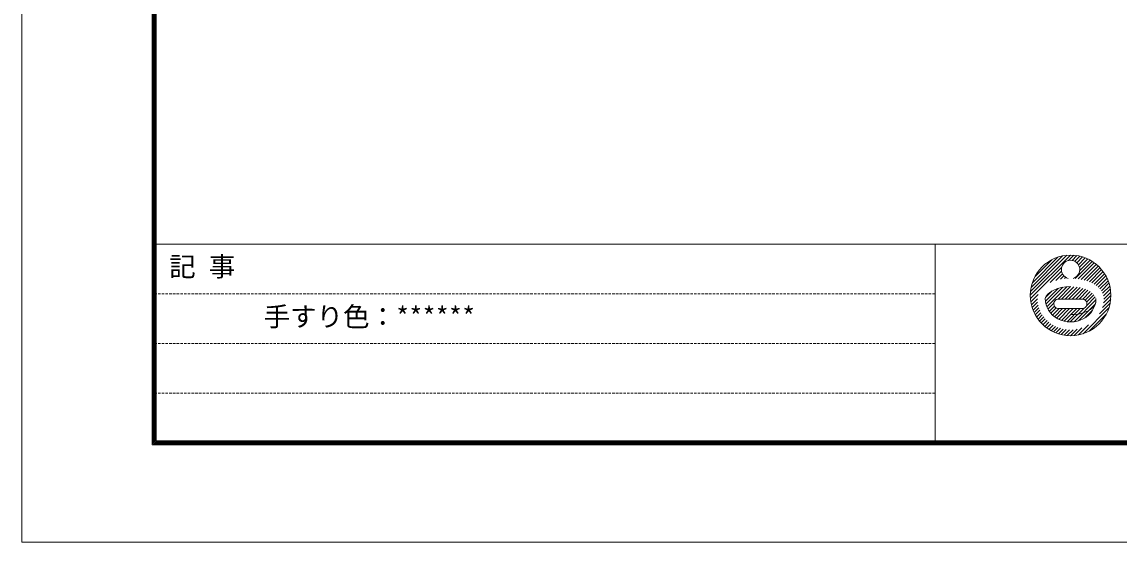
# Model space of a CAD drawing. Units: millimetres, scale not verified. Extents: x -3580 to 3580, y -1188 to 1188.
# Drawn here: x -3580 to -2917, y -1188 to -874 of the extents above; entities that cross this region are included whole.
import ezdxf
from ezdxf.enums import TextEntityAlignment as Align

# ---------------------------------------------------------------- set-up
doc = ezdxf.new("R2010")
doc.units = ezdxf.units.MM
doc.header["$LTSCALE"] = 6
doc.linetypes.add('USER3', pattern=[0.375, 0.25, -0.125])
for name, color, linetype, lineweight in [('0-0_0', 7, 'Continuous', 18), ('0-1_DEFPOINTS', 7, 'Continuous', 18), ('0-4_WAKU', 7, 'Continuous', 18)]:
    doc.layers.add(name, color=color, linetype=linetype, lineweight=lineweight)
doc.layers.add('0-2_MOJI', color=7, linetype='Continuous')
doc.styles.add('ＭＳ ゴシック', font='')
doc.styles.get('ＭＳ ゴシック').set_extended_font_data('MS Gothic')

msp = doc.modelspace()

# ---------------------------------------------------------------- linework, layer by layer
at = {"layer": '0-0_0'}
for p, q in [((-2970.39, -1038.897), (-2946.133, -1014.64)), ((-2970.279, -1036.665), (-2948.365, -1014.751)), ((-2969.91, -1034.174), (-2950.856, -1015.12)), ((-2969.139, -1031.282), (-2953.748, -1015.891)), ((-2967.547, -1027.568), (-2957.462, -1017.483)), ((-2947.281, -1017.909), (-2944.09, -1014.718)), ((-2945.1, -1017.85), (-2942.196, -1014.945)), ((-2943.51, -1018.381), (-2940.426, -1015.297)), ((-2943.289, -1028.766), (-2932.97, -1018.447)), ((-2942.264, -1019.256), (-2938.762, -1015.754)), ((-2941.378, -1028.977), (-2931.708, -1019.307)), ((-2941.31, -1020.423), (-2937.192, -1016.305)), ((-2940.676, -1021.911), (-2935.707, -1016.942)), ((-2940.523, -1023.879), (-2934.302, -1017.658)), ((-2939.563, -1029.283), (-2930.514, -1020.235)), ((-2970.312, -1040.94), (-2951.452, -1022.08)), ((-2958.389, -1031.138), (-2951.511, -1024.261)), ((-2955.018, -1029.889), (-2950.98, -1025.851)), ((-2952.235, -1029.227), (-2950.105, -1027.097)), ((-2937.836, -1029.677), (-2929.387, -1021.228)), ((-2936.196, -1030.159), (-2928.325, -1022.288)), ((-2934.644, -1030.728), (-2927.329, -1023.413)), ((-2933.181, -1031.386), (-2926.398, -1024.604)), ((-2931.811, -1032.138), (-2925.536, -1025.863)), ((-2930.541, -1032.989), (-2924.744, -1027.192)), ((-2960.921, -1044.277), (-2950.709, -1034.066)), ((-2960.388, -1045.866), (-2948.286, -1033.764)), ((-2953.57, -1041.169), (-2946.079, -1033.677)), ((-2951.44, -1041.16), (-2944.027, -1033.747)), ((-2949.744, -1028.857), (-2948.938, -1028.051)), ((-2949.322, -1041.163), (-2942.109, -1033.95)), ((-2947.204, -1041.166), (-2940.31, -1034.273)), ((-2929.38, -1033.95), (-2924.025, -1028.594)), ((-2928.342, -1035.033), (-2923.385, -1030.076)), ((-2927.444, -1036.256), (-2922.83, -1031.642)), ((-2926.713, -1037.646), (-2922.369, -1033.302)), ((-2970.085, -1042.834), (-2965.661, -1038.411)), ((-2969.734, -1044.604), (-2966.098, -1040.969)), ((-2961.265, -1042.5), (-2953.473, -1034.708)), ((-2961.138, -1040.251), (-2957.083, -1036.197)), ((-2945.086, -1041.17), (-2938.621, -1034.705)), ((-2942.968, -1041.173), (-2937.041, -1035.246)), ((-2940.85, -1041.177), (-2935.571, -1035.897)), ((-2938.724, -1041.172), (-2934.219, -1036.667)), ((-2937.228, -1041.797), (-2933, -1037.569)), ((-2936.393, -1045.205), (-2931.102, -1039.914)), ((-2936.338, -1043.029), (-2931.943, -1038.634)), ((-2926.195, -1039.25), (-2922.013, -1035.068)), ((-2926.174, -1043.471), (-2921.696, -1038.993)), ((-2925.99, -1041.166), (-2921.781, -1036.956)), ((-2969.276, -1046.268), (-2965.978, -1042.97)), ((-2968.725, -1047.838), (-2965.671, -1044.785)), ((-2968.088, -1049.323), (-2965.215, -1046.45)), ((-2959.703, -1047.302), (-2956.161, -1043.759)), ((-2958.887, -1048.607), (-2955.783, -1045.504)), ((-2957.951, -1049.793), (-2954.72, -1046.561)), ((-2956.905, -1050.867), (-2952.972, -1046.934)), ((-2955.749, -1051.834), (-2950.848, -1046.932)), ((-2954.486, -1052.691), (-2948.724, -1046.93)), ((-2953.512, -1046.935), (-2938.666, -1046.919)), ((-2953.156, -1041.157), (-2938.663, -1041.18)), ((-2953.11, -1053.437), (-2946.601, -1046.927)), ((-2951.614, -1054.062), (-2944.477, -1046.925)), ((-2949.984, -1054.553), (-2942.354, -1046.923)), ((-2948.197, -1054.888), (-2940.23, -1046.921)), ((-2946.215, -1055.027), (-2937.892, -1046.704)), ((-2943.964, -1054.898), (-2930.747, -1041.68)), ((-2941.271, -1054.326), (-2931.145, -1044.199)), ((-2938.463, -1062.124), (-2922.906, -1046.567)), ((-2928.486, -1050.026), (-2922.155, -1043.695)), ((-2926.797, -1046.215), (-2921.798, -1041.217)), ((-2967.372, -1050.728), (-2964.632, -1047.989)), ((-2966.583, -1052.06), (-2963.941, -1049.419)), ((-2965.723, -1053.322), (-2963.152, -1050.751)), ((-2964.796, -1054.516), (-2962.272, -1051.992)), ((-2963.802, -1055.643), (-2961.306, -1053.147)), ((-2962.742, -1056.705), (-2960.255, -1054.218)), ((-2937.376, -1052.552), (-2932.745, -1047.921)), ((-2934.801, -1060.583), (-2924.447, -1050.229)), ((-2961.617, -1057.701), (-2959.122, -1055.206)), ((-2960.426, -1058.632), (-2957.908, -1056.113)), ((-2959.167, -1059.494), (-2956.61, -1056.937)), ((-2957.838, -1060.286), (-2955.226, -1057.674)), ((-2956.436, -1061.005), (-2953.749, -1058.318)), ((-2954.954, -1061.645), (-2952.172, -1058.862)), ((-2953.388, -1062.2), (-2950.484, -1059.296)), ((-2951.728, -1062.661), (-2948.668, -1059.602)), ((-2949.962, -1063.017), (-2946.699, -1059.754)), ((-2948.074, -1063.249), (-2944.534, -1059.71)), ((-2946.037, -1063.334), (-2942.098, -1059.395)), ((-2943.813, -1063.232), (-2939.223, -1058.642)), ((-2941.335, -1062.875), (-2935.283, -1056.822))]:
    msp.add_line(p, q, dxfattribs=at)
msp.add_circle((-2946.043, -1038.987), 24.347, dxfattribs=at)
for centre, radius, start, end in [((-2946.043, -1023.318), 5.548, 285.3155, 255.16293), ((-2953.28, -1044.049), 2.895, 87.54282, 274.72211), ((-2939.047, -1044.049), 2.895, 262.56243, 97.44259)]:
    msp.add_arc(centre, radius, start, end, dxfattribs=at)
for centre, major_axis, ratio, start_param, end_param in [((-2946.082, -1042.121), (-15.439, 0), 0.546875, 4.7098907, 6.1394595), ((-2946.043, -1040.915), (-15.319, 0), 0.92126, 6.2828981, 9.4250652), ((-2946.005, -1042.121), (15.439, 0), 0.546875, 4.7098907, 6.1394595)]:
    msp.add_ellipse(centre, major_axis=major_axis, ratio=ratio, start_param=start_param, end_param=end_param, dxfattribs=at)
at = {"layer": '0-1_DEFPOINTS', "color": 5}
for p, q in [((-3579.833, 1187.987), (-3579.833, -1188.013)), ((-3579.833, -1188.013), (-215.833, -1188.013))]:
    msp.add_line(p, q, dxfattribs=at)
at = {"layer": '0-4_WAKU'}
for p, q in [((-3501.033, 1133.187), (-3501.033, -1129.213)), ((-3500.433, 1132.587), (-3500.433, -1128.613)), ((-3499.833, 1131.987), (-3499.833, -1128.013)), ((-3499.233, 1131.387), (-3499.233, -1127.413)), ((-3498.633, 1130.787), (-3498.633, -1126.813)), ((-3499.833, -1008.013), (-299.833, -1008.013)), ((-3027.833, -1008.013), (-3027.833, -1128.013)), ((-3498.633, -1126.813), (-301.033, -1126.813)), ((-3501.033, -1129.213), (-298.633, -1129.213)), ((-3500.433, -1128.613), (-299.233, -1128.613)), ((-3499.833, -1128.013), (-299.833, -1128.013)), ((-3499.233, -1127.413), (-300.433, -1127.413))]:
    msp.add_line(p, q, dxfattribs=at)
at = {"layer": '0-4_WAKU', "linetype": 'USER3'}
for p, q in [((-3499.833, -1038.013), (-3027.833, -1038.013)), ((-3499.833, -1068.013), (-3027.833, -1068.013)), ((-3499.833, -1098.013), (-3027.833, -1098.013))]:
    msp.add_line(p, q, dxfattribs=at)

# ---------------------------------------------------------------- texts
at = {"layer": '0-2_MOJI', "style": 'ＭＳ ゴシック'}
for s, p in [('記 事', (-3490.839, -1030.975)), ('手すり色：******', (-3433.747, -1061.223))]:
    msp.add_text(s, height=11.73, dxfattribs=at).set_placement(p, align=Align.BOTTOM_LEFT)

doc.saveas('drawing.dxf')
